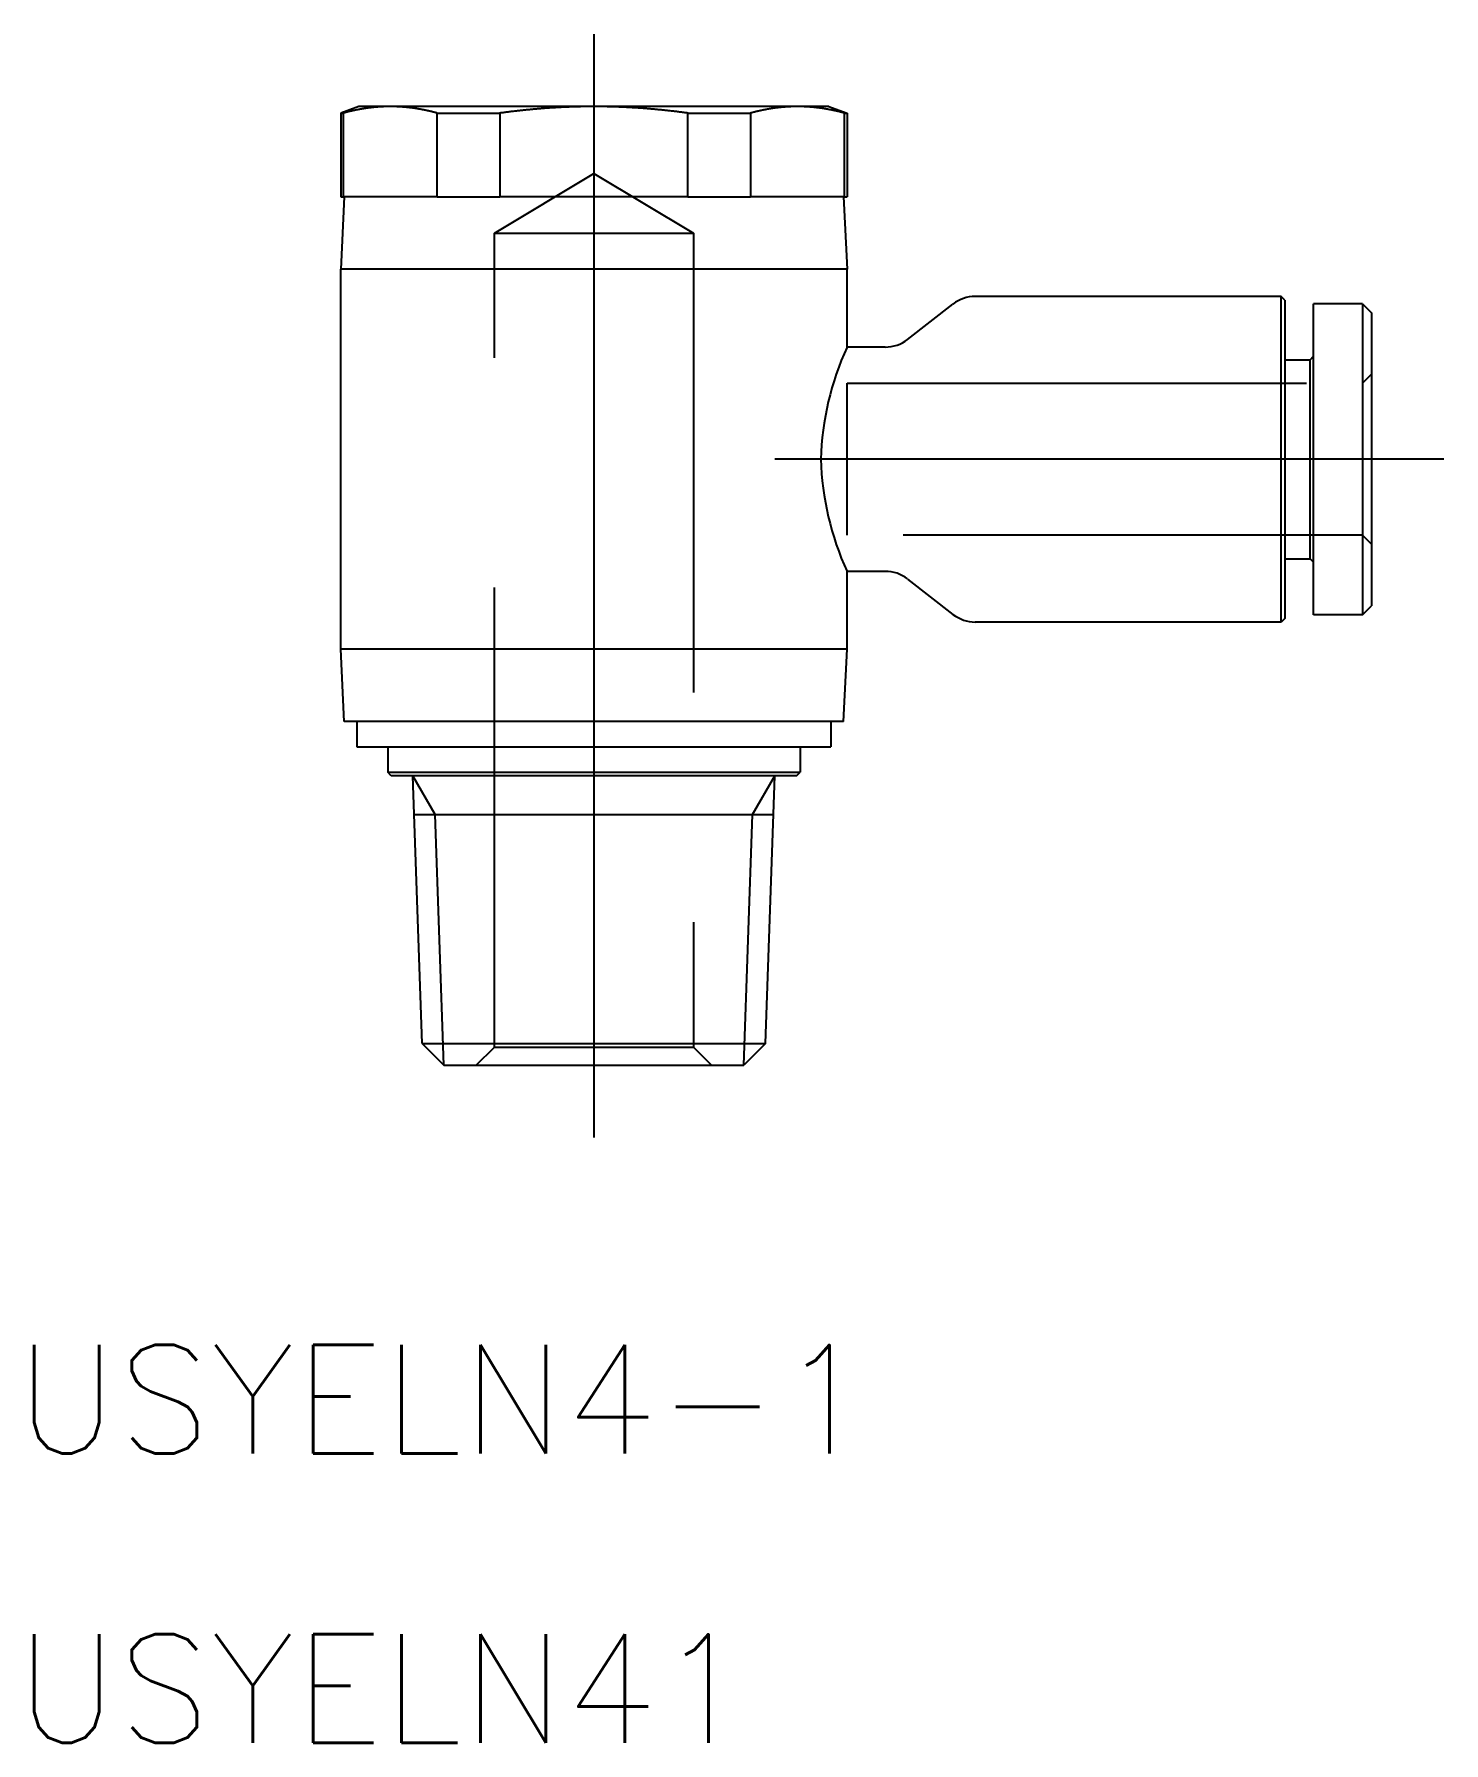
# Model space of a CAD drawing. Extents: x -37 to 29.9, y -35.5 to 11.8.
# Drawn here: x -36.97 to 2, y -35.48 to 11.75 of the extents above; entities that cross this region are included whole.
import ezdxf

# ---------------------------------------------------------------- set-up
doc = ezdxf.new("R2010")
doc.units = 0
doc.linetypes.add('CENTER', pattern=[50.8, 31.75, -6.35, 6.35, -6.35])
doc.linetypes.add('DASHED', pattern=[19.05, 12.7, -6.35])
doc.layers.get('0').update_dxf_attribs({"linetype": 'CONTINUOUS'})
doc.layers.add('CENTER', color=1, linetype='CENTER')
doc.styles.get("Standard").update_dxf_attribs({"font": 'txt.shx', "height": 3, "bigfont": 'bigfont.shx'})

msp = doc.modelspace()

# ---------------------------------------------------------------- linework, layer by layer
at = {"color": 7, "linetype": 'CONTINUOUS'}
for p, q in [((-28, 9.75), (-28.5, 9.568)), ((-28.5, 9.568), (-28.5, 7.25)), ((-28.5, 9.568), (-28.428, 9.568)), ((-28.428, 9.568), (-28.428, 7.25)), ((-27.129, 9.75), (-28, 9.75)), ((-21.5, 9.75), (-27.129, 9.75)), ((-25.83, 9.568), (-24.098, 9.568)), ((-25.83, 7.25), (-25.83, 9.568)), ((-24.098, 9.568), (-24.098, 7.25)), ((-15.871, 9.75), (-21.5, 9.75)), ((-18.902, 7.25), (-18.902, 9.568)), ((-18.902, 9.568), (-17.17, 9.568)), ((-17.17, 9.568), (-17.17, 7.25)), ((-15, 9.75), (-15.871, 9.75)), ((-15, 9.75), (-14.5, 9.568)), ((-14.572, 7.25), (-14.572, 9.568)), ((-14.572, 9.568), (-14.5, 9.568)), ((-14.5, 9.568), (-14.5, 7.25)), ((-28.4, 7.25), (-28.5, 5.25)), ((-28.5, 7.25), (-28.428, 7.25)), ((-28.287, 7.25), (-28.428, 7.25)), ((-25.972, 7.25), (-28.287, 7.25)), ((-25.83, 7.25), (-25.972, 7.25)), ((-25.83, 7.25), (-24.098, 7.25)), ((-23.815, 7.25), (-24.098, 7.25)), ((-19.185, 7.25), (-23.815, 7.25)), ((-18.902, 7.25), (-19.185, 7.25)), ((-18.902, 7.25), (-17.17, 7.25)), ((-17.028, 7.25), (-17.17, 7.25)), ((-14.713, 7.25), (-17.028, 7.25)), ((-14.572, 7.25), (-14.713, 7.25)), ((-14.6, 7.25), (-14.5, 5.25)), ((-14.572, 7.25), (-14.5, 7.25)), ((-14.5, 5.25), (-28.5, 5.25)), ((-28.5, -5.25), (-28.5, 5.25)), ((-14.5, 3.1), (-14.5, 5.25)), ((-12.829, 3.311), (-11.571, 4.289)), ((-2.5, 4.5), (-10.957, 4.5)), ((-2.5, -4.5), (-2.5, 4.5)), ((-2.4, 4.4), (-2.5, 4.5)), ((-2.4, 4.4), (-2.4, -4.4)), ((-1.6, -4.3), (-1.6, 4.3)), ((-0.25, 4.3), (-1.6, 4.3)), ((-0.25, 4.3), (-0.25, -4.3)), ((-0.25, 4.3), (0, 4.05)), ((0, 4.05), (0, -4.05)), ((-13.443, 3.1), (-14.5, 3.1)), ((-1.7, 2.75), (-1.6, 2.85)), ((-2.4, 2.75), (-1.7, 2.75)), ((-1.7, -2.75), (-1.7, 2.75)), ((-2.4, -2.75), (-1.7, -2.75)), ((-1.7, -2.75), (-1.6, -2.85)), ((-14.5, -5.25), (-14.5, -3.1)), ((-13.443, -3.1), (-14.5, -3.1)), ((-12.829, -3.311), (-11.571, -4.289)), ((-0.25, -4.3), (0, -4.05)), ((-2.5, -4.5), (-10.957, -4.5)), ((-2.4, -4.4), (-2.5, -4.5)), ((-0.25, -4.3), (-1.6, -4.3)), ((-28.4, -7.25), (-28.5, -5.25)), ((-14.5, -5.25), (-28.5, -5.25)), ((-14.6, -7.25), (-14.5, -5.25)), ((-14.6, -7.25), (-28.4, -7.25)), ((-28.05, -7.25), (-28.05, -7.95)), ((-14.95, -7.25), (-14.95, -7.95)), ((-28.05, -7.95), (-14.95, -7.95)), ((-27.2, -7.95), (-27.2, -8.65)), ((-15.8, -7.95), (-15.8, -8.65)), ((-27.2, -8.65), (-15.8, -8.65)), ((-27.1, -8.75), (-27.2, -8.65)), ((-15.9, -8.75), (-27.1, -8.75)), ((-26.246, -16.148), (-26.505, -8.75)), ((-16.754, -16.148), (-16.495, -8.75)), ((-15.9, -8.75), (-15.8, -8.65)), ((-26.467, -9.821), (-16.533, -9.821)), ((-26.246, -16.148), (-16.754, -16.148)), ((-26.246, -16.148), (-25.644, -16.75)), ((-16.754, -16.148), (-17.356, -16.75)), ((-25.644, -16.75), (-17.356, -16.75))]:
    msp.add_line(p, q, dxfattribs=at)
at = {"color": 3, "linetype": 'DASHED'}
for p, q in [((-24.25, 6.25), (-21.5, 7.902)), ((-21.5, 7.902), (-18.75, 6.25)), ((-24.25, -16.25), (-24.25, 6.25)), ((-24.25, 6.25), (-18.75, 6.25)), ((-18.75, 6.25), (-18.75, -16.25)), ((-14.5, 2.1), (-0.25, 2.1)), ((-14.5, -2.1), (-14.5, 2.1)), ((-0.25, 2.1), (0, 2.35)), ((-0.25, -2.1), (-14.5, -2.1)), ((0, -2.35), (-0.25, -2.1)), ((-24.75, -16.75), (-24.25, -16.25)), ((-24.25, -16.25), (-18.75, -16.25)), ((-18.75, -16.25), (-18.25, -16.75))]:
    msp.add_line(p, q, dxfattribs=at)
at = {"color": 3, "linetype": 'CONTINUOUS'}
for p, q in [((-25.886, -9.821), (-26.505, -8.75)), ((-17.114, -9.821), (-16.495, -8.75)), ((-25.644, -16.75), (-25.886, -9.821)), ((-17.356, -16.75), (-17.114, -9.821))]:
    msp.add_line(p, q, dxfattribs=at)
at = {"color": 7}
for points in [[(-27.129, 9.75, 0), (-27.143, 9.75, 0), (-27.156, 9.75, 0), (-27.169, 9.75, 0), (-27.183, 9.75, 0), (-27.196, 9.749, 0), (-27.21, 9.749, 0), (-27.223, 9.749, 0), (-27.236, 9.749, 0), (-27.25, 9.748, 0), (-27.263, 9.748, 0), (-27.276, 9.748, 0), (-27.29, 9.747, 0), (-27.303, 9.747, 0), (-27.317, 9.746, 0), (-27.33, 9.745, 0), (-27.343, 9.745, 0), (-27.357, 9.744, 0), (-27.37, 9.744, 0), (-27.384, 9.743, 0), (-27.397, 9.742, 0), (-27.41, 9.741, 0), (-27.424, 9.74, 0), (-27.437, 9.739, 0), (-27.45, 9.738, 0), (-27.464, 9.738, 0), (-27.477, 9.736, 0), (-27.491, 9.735, 0), (-27.504, 9.734, 0), (-27.517, 9.733, 0), (-27.531, 9.732, 0), (-27.544, 9.731, 0), (-27.558, 9.73, 0), (-27.571, 9.728, 0), (-27.584, 9.727, 0), (-27.598, 9.726, 0), (-27.611, 9.724, 0), (-27.625, 9.723, 0), (-27.638, 9.721, 0), (-27.652, 9.72, 0), (-27.665, 9.718, 0), (-27.679, 9.716, 0), (-27.692, 9.715, 0), (-27.706, 9.713, 0), (-27.719, 9.711, 0), (-27.733, 9.71, 0), (-27.746, 9.708, 0), (-27.76, 9.706, 0), (-27.773, 9.704, 0), (-27.787, 9.702, 0), (-27.8, 9.7, 0), (-27.814, 9.698, 0), (-27.828, 9.696, 0), (-27.841, 9.694, 0), (-27.855, 9.692, 0), (-27.869, 9.69, 0), (-27.882, 9.687, 0), (-27.896, 9.685, 0), (-27.909, 9.683, 0), (-27.923, 9.68, 0), (-27.937, 9.678, 0), (-27.951, 9.676, 0), (-27.964, 9.673, 0), (-27.978, 9.671, 0), (-27.992, 9.668, 0), (-28.006, 9.666, 0), (-28.019, 9.663, 0), (-28.033, 9.66, 0), (-28.047, 9.657, 0), (-28.061, 9.655, 0), (-28.075, 9.652, 0), (-28.088, 9.649, 0), (-28.102, 9.646, 0), (-28.116, 9.643, 0), (-28.13, 9.64, 0), (-28.144, 9.637, 0), (-28.158, 9.634, 0), (-28.172, 9.631, 0), (-28.186, 9.628, 0), (-28.2, 9.625, 0), (-28.214, 9.622, 0), (-28.229, 9.618, 0), (-28.243, 9.615, 0), (-28.257, 9.612, 0), (-28.271, 9.608, 0), (-28.285, 9.605, 0), (-28.299, 9.601, 0), (-28.314, 9.598, 0), (-28.328, 9.594, 0), (-28.342, 9.591, 0), (-28.356, 9.587, 0), (-28.371, 9.583, 0), (-28.385, 9.58, 0), (-28.399, 9.576, 0), (-28.414, 9.572, 0), (-28.428, 9.568, 0)], [(-25.83, 9.568, 0), (-25.845, 9.572, 0), (-25.859, 9.576, 0), (-25.873, 9.58, 0), (-25.888, 9.583, 0), (-25.902, 9.587, 0), (-25.916, 9.591, 0), (-25.931, 9.594, 0), (-25.945, 9.598, 0), (-25.959, 9.601, 0), (-25.973, 9.605, 0), (-25.988, 9.608, 0), (-26.002, 9.612, 0), (-26.016, 9.615, 0), (-26.03, 9.618, 0), (-26.044, 9.622, 0), (-26.058, 9.625, 0), (-26.072, 9.628, 0), (-26.086, 9.631, 0), (-26.1, 9.634, 0), (-26.114, 9.637, 0), (-26.128, 9.64, 0), (-26.142, 9.643, 0), (-26.156, 9.646, 0), (-26.17, 9.649, 0), (-26.184, 9.652, 0), (-26.198, 9.655, 0), (-26.211, 9.657, 0), (-26.225, 9.66, 0), (-26.239, 9.663, 0), (-26.253, 9.666, 0), (-26.267, 9.668, 0), (-26.28, 9.671, 0), (-26.294, 9.673, 0), (-26.308, 9.676, 0), (-26.322, 9.678, 0), (-26.335, 9.68, 0), (-26.349, 9.683, 0), (-26.363, 9.685, 0), (-26.376, 9.687, 0), (-26.39, 9.69, 0), (-26.404, 9.692, 0), (-26.417, 9.694, 0), (-26.431, 9.696, 0), (-26.444, 9.698, 0), (-26.458, 9.7, 0), (-26.471, 9.702, 0), (-26.485, 9.704, 0), (-26.499, 9.706, 0), (-26.512, 9.708, 0), (-26.526, 9.71, 0), (-26.539, 9.711, 0), (-26.553, 9.713, 0), (-26.566, 9.715, 0), (-26.58, 9.716, 0), (-26.593, 9.718, 0), (-26.607, 9.72, 0), (-26.62, 9.721, 0), (-26.634, 9.723, 0), (-26.647, 9.724, 0), (-26.66, 9.726, 0), (-26.674, 9.727, 0), (-26.687, 9.728, 0), (-26.701, 9.73, 0), (-26.714, 9.731, 0), (-26.727, 9.732, 0), (-26.741, 9.733, 0), (-26.754, 9.734, 0), (-26.768, 9.735, 0), (-26.781, 9.736, 0), (-26.794, 9.738, 0), (-26.808, 9.738, 0), (-26.821, 9.739, 0), (-26.835, 9.74, 0), (-26.848, 9.741, 0), (-26.861, 9.742, 0), (-26.875, 9.743, 0), (-26.888, 9.744, 0), (-26.901, 9.744, 0), (-26.915, 9.745, 0), (-26.928, 9.745, 0), (-26.942, 9.746, 0), (-26.955, 9.747, 0), (-26.968, 9.747, 0), (-26.982, 9.748, 0), (-26.995, 9.748, 0), (-27.009, 9.748, 0), (-27.022, 9.749, 0), (-27.035, 9.749, 0), (-27.049, 9.749, 0), (-27.062, 9.749, 0), (-27.076, 9.75, 0), (-27.089, 9.75, 0), (-27.102, 9.75, 0), (-27.116, 9.75, 0), (-27.129, 9.75, 0)], [(-21.5, 9.75, 0), (-21.527, 9.75, 0), (-21.554, 9.75, 0), (-21.581, 9.75, 0), (-21.607, 9.75, 0), (-21.634, 9.749, 0), (-21.661, 9.749, 0), (-21.688, 9.749, 0), (-21.714, 9.749, 0), (-21.741, 9.748, 0), (-21.768, 9.748, 0), (-21.795, 9.748, 0), (-21.822, 9.747, 0), (-21.848, 9.747, 0), (-21.875, 9.746, 0), (-21.902, 9.745, 0), (-21.928, 9.745, 0), (-21.955, 9.744, 0), (-21.982, 9.744, 0), (-22.009, 9.743, 0), (-22.035, 9.742, 0), (-22.062, 9.741, 0), (-22.089, 9.74, 0), (-22.116, 9.739, 0), (-22.143, 9.738, 0), (-22.169, 9.738, 0), (-22.196, 9.736, 0), (-22.223, 9.735, 0), (-22.25, 9.734, 0), (-22.276, 9.733, 0), (-22.303, 9.732, 0), (-22.33, 9.731, 0), (-22.357, 9.73, 0), (-22.384, 9.728, 0), (-22.411, 9.727, 0), (-22.438, 9.726, 0), (-22.465, 9.724, 0), (-22.491, 9.723, 0), (-22.518, 9.721, 0), (-22.545, 9.72, 0), (-22.572, 9.718, 0), (-22.599, 9.716, 0), (-22.626, 9.715, 0), (-22.653, 9.713, 0), (-22.68, 9.711, 0), (-22.707, 9.71, 0), (-22.734, 9.708, 0), (-22.761, 9.706, 0), (-22.788, 9.704, 0), (-22.815, 9.702, 0), (-22.843, 9.7, 0), (-22.87, 9.698, 0), (-22.897, 9.696, 0), (-22.924, 9.694, 0), (-22.951, 9.692, 0), (-22.979, 9.69, 0), (-23.006, 9.687, 0), (-23.033, 9.685, 0), (-23.061, 9.683, 0), (-23.088, 9.68, 0), (-23.115, 9.678, 0), (-23.143, 9.676, 0), (-23.17, 9.673, 0), (-23.198, 9.671, 0), (-23.225, 9.668, 0), (-23.253, 9.666, 0), (-23.28, 9.663, 0), (-23.308, 9.66, 0), (-23.336, 9.657, 0), (-23.363, 9.655, 0), (-23.391, 9.652, 0), (-23.419, 9.649, 0), (-23.447, 9.646, 0), (-23.474, 9.643, 0), (-23.502, 9.64, 0), (-23.53, 9.637, 0), (-23.558, 9.634, 0), (-23.586, 9.631, 0), (-23.614, 9.628, 0), (-23.642, 9.625, 0), (-23.67, 9.622, 0), (-23.699, 9.618, 0), (-23.727, 9.615, 0), (-23.755, 9.612, 0), (-23.783, 9.608, 0), (-23.812, 9.605, 0), (-23.84, 9.601, 0), (-23.869, 9.598, 0), (-23.897, 9.594, 0), (-23.926, 9.591, 0), (-23.954, 9.587, 0), (-23.983, 9.583, 0), (-24.012, 9.58, 0), (-24.04, 9.576, 0), (-24.069, 9.572, 0), (-24.098, 9.568, 0)], [(-18.902, 9.568, 0), (-18.931, 9.572, 0), (-18.96, 9.576, 0), (-18.988, 9.58, 0), (-19.017, 9.583, 0), (-19.046, 9.587, 0), (-19.074, 9.591, 0), (-19.103, 9.594, 0), (-19.131, 9.598, 0), (-19.16, 9.601, 0), (-19.188, 9.605, 0), (-19.217, 9.608, 0), (-19.245, 9.612, 0), (-19.273, 9.615, 0), (-19.301, 9.618, 0), (-19.33, 9.622, 0), (-19.358, 9.625, 0), (-19.386, 9.628, 0), (-19.414, 9.631, 0), (-19.442, 9.634, 0), (-19.47, 9.637, 0), (-19.498, 9.64, 0), (-19.526, 9.643, 0), (-19.553, 9.646, 0), (-19.581, 9.649, 0), (-19.609, 9.652, 0), (-19.637, 9.655, 0), (-19.664, 9.657, 0), (-19.692, 9.66, 0), (-19.72, 9.663, 0), (-19.747, 9.666, 0), (-19.775, 9.668, 0), (-19.802, 9.671, 0), (-19.83, 9.673, 0), (-19.857, 9.676, 0), (-19.885, 9.678, 0), (-19.912, 9.68, 0), (-19.939, 9.683, 0), (-19.967, 9.685, 0), (-19.994, 9.687, 0), (-20.021, 9.69, 0), (-20.049, 9.692, 0), (-20.076, 9.694, 0), (-20.103, 9.696, 0), (-20.13, 9.698, 0), (-20.157, 9.7, 0), (-20.185, 9.702, 0), (-20.212, 9.704, 0), (-20.239, 9.706, 0), (-20.266, 9.708, 0), (-20.293, 9.71, 0), (-20.32, 9.711, 0), (-20.347, 9.713, 0), (-20.374, 9.715, 0), (-20.401, 9.716, 0), (-20.428, 9.718, 0), (-20.455, 9.72, 0), (-20.482, 9.721, 0), (-20.509, 9.723, 0), (-20.535, 9.724, 0), (-20.562, 9.726, 0), (-20.589, 9.727, 0), (-20.616, 9.728, 0), (-20.643, 9.73, 0), (-20.67, 9.731, 0), (-20.697, 9.732, 0), (-20.724, 9.733, 0), (-20.75, 9.734, 0), (-20.777, 9.735, 0), (-20.804, 9.736, 0), (-20.831, 9.738, 0), (-20.857, 9.738, 0), (-20.884, 9.739, 0), (-20.911, 9.74, 0), (-20.938, 9.741, 0), (-20.965, 9.742, 0), (-20.991, 9.743, 0), (-21.018, 9.744, 0), (-21.045, 9.744, 0), (-21.072, 9.745, 0), (-21.098, 9.745, 0), (-21.125, 9.746, 0), (-21.152, 9.747, 0), (-21.178, 9.747, 0), (-21.205, 9.748, 0), (-21.232, 9.748, 0), (-21.259, 9.748, 0), (-21.286, 9.749, 0), (-21.312, 9.749, 0), (-21.339, 9.749, 0), (-21.366, 9.749, 0), (-21.393, 9.75, 0), (-21.419, 9.75, 0), (-21.446, 9.75, 0), (-21.473, 9.75, 0), (-21.5, 9.75, 0)], [(-15.871, 9.75, 0), (-15.884, 9.75, 0), (-15.898, 9.75, 0), (-15.911, 9.75, 0), (-15.925, 9.75, 0), (-15.938, 9.749, 0), (-15.951, 9.749, 0), (-15.965, 9.749, 0), (-15.978, 9.749, 0), (-15.991, 9.748, 0), (-16.005, 9.748, 0), (-16.018, 9.748, 0), (-16.032, 9.747, 0), (-16.045, 9.747, 0), (-16.058, 9.746, 0), (-16.072, 9.745, 0), (-16.085, 9.745, 0), (-16.099, 9.744, 0), (-16.112, 9.744, 0), (-16.125, 9.743, 0), (-16.139, 9.742, 0), (-16.152, 9.741, 0), (-16.165, 9.74, 0), (-16.179, 9.739, 0), (-16.192, 9.738, 0), (-16.206, 9.738, 0), (-16.219, 9.736, 0), (-16.232, 9.735, 0), (-16.246, 9.734, 0), (-16.259, 9.733, 0), (-16.273, 9.732, 0), (-16.286, 9.731, 0), (-16.299, 9.73, 0), (-16.313, 9.728, 0), (-16.326, 9.727, 0), (-16.34, 9.726, 0), (-16.353, 9.724, 0), (-16.366, 9.723, 0), (-16.38, 9.721, 0), (-16.393, 9.72, 0), (-16.407, 9.718, 0), (-16.42, 9.716, 0), (-16.434, 9.715, 0), (-16.447, 9.713, 0), (-16.461, 9.711, 0), (-16.474, 9.71, 0), (-16.488, 9.708, 0), (-16.501, 9.706, 0), (-16.515, 9.704, 0), (-16.529, 9.702, 0), (-16.542, 9.7, 0), (-16.556, 9.698, 0), (-16.569, 9.696, 0), (-16.583, 9.694, 0), (-16.596, 9.692, 0), (-16.61, 9.69, 0), (-16.624, 9.687, 0), (-16.637, 9.685, 0), (-16.651, 9.683, 0), (-16.665, 9.68, 0), (-16.678, 9.678, 0), (-16.692, 9.676, 0), (-16.706, 9.673, 0), (-16.72, 9.671, 0), (-16.733, 9.668, 0), (-16.747, 9.666, 0), (-16.761, 9.663, 0), (-16.775, 9.66, 0), (-16.789, 9.657, 0), (-16.802, 9.655, 0), (-16.816, 9.652, 0), (-16.83, 9.649, 0), (-16.844, 9.646, 0), (-16.858, 9.643, 0), (-16.872, 9.64, 0), (-16.886, 9.637, 0), (-16.9, 9.634, 0), (-16.914, 9.631, 0), (-16.928, 9.628, 0), (-16.942, 9.625, 0), (-16.956, 9.622, 0), (-16.97, 9.618, 0), (-16.984, 9.615, 0), (-16.998, 9.612, 0), (-17.012, 9.608, 0), (-17.027, 9.605, 0), (-17.041, 9.601, 0), (-17.055, 9.598, 0), (-17.069, 9.594, 0), (-17.084, 9.591, 0), (-17.098, 9.587, 0), (-17.112, 9.583, 0), (-17.127, 9.58, 0), (-17.141, 9.576, 0), (-17.155, 9.572, 0), (-17.17, 9.568, 0)], [(-14.572, 9.568, 0), (-14.586, 9.572, 0), (-14.601, 9.576, 0), (-14.615, 9.58, 0), (-14.629, 9.583, 0), (-14.644, 9.587, 0), (-14.658, 9.591, 0), (-14.672, 9.594, 0), (-14.687, 9.598, 0), (-14.701, 9.601, 0), (-14.715, 9.605, 0), (-14.729, 9.608, 0), (-14.743, 9.612, 0), (-14.757, 9.615, 0), (-14.771, 9.618, 0), (-14.786, 9.622, 0), (-14.8, 9.625, 0), (-14.814, 9.628, 0), (-14.828, 9.631, 0), (-14.842, 9.634, 0), (-14.856, 9.637, 0), (-14.87, 9.64, 0), (-14.884, 9.643, 0), (-14.898, 9.646, 0), (-14.912, 9.649, 0), (-14.925, 9.652, 0), (-14.939, 9.655, 0), (-14.953, 9.657, 0), (-14.967, 9.66, 0), (-14.981, 9.663, 0), (-14.995, 9.666, 0), (-15.008, 9.668, 0), (-15.022, 9.671, 0), (-15.036, 9.673, 0), (-15.05, 9.676, 0), (-15.063, 9.678, 0), (-15.077, 9.68, 0), (-15.091, 9.683, 0), (-15.104, 9.685, 0), (-15.118, 9.687, 0), (-15.132, 9.69, 0), (-15.145, 9.692, 0), (-15.159, 9.694, 0), (-15.172, 9.696, 0), (-15.186, 9.698, 0), (-15.2, 9.7, 0), (-15.213, 9.702, 0), (-15.227, 9.704, 0), (-15.24, 9.706, 0), (-15.254, 9.708, 0), (-15.267, 9.71, 0), (-15.281, 9.711, 0), (-15.294, 9.713, 0), (-15.308, 9.715, 0), (-15.321, 9.716, 0), (-15.335, 9.718, 0), (-15.348, 9.72, 0), (-15.362, 9.721, 0), (-15.375, 9.723, 0), (-15.389, 9.724, 0), (-15.402, 9.726, 0), (-15.415, 9.727, 0), (-15.429, 9.728, 0), (-15.442, 9.73, 0), (-15.456, 9.731, 0), (-15.469, 9.732, 0), (-15.483, 9.733, 0), (-15.496, 9.734, 0), (-15.509, 9.735, 0), (-15.523, 9.736, 0), (-15.536, 9.738, 0), (-15.55, 9.738, 0), (-15.563, 9.739, 0), (-15.576, 9.74, 0), (-15.59, 9.741, 0), (-15.603, 9.742, 0), (-15.617, 9.743, 0), (-15.63, 9.744, 0), (-15.643, 9.744, 0), (-15.657, 9.745, 0), (-15.67, 9.745, 0), (-15.683, 9.746, 0), (-15.697, 9.747, 0), (-15.71, 9.747, 0), (-15.723, 9.748, 0), (-15.737, 9.748, 0), (-15.75, 9.748, 0), (-15.764, 9.749, 0), (-15.777, 9.749, 0), (-15.79, 9.749, 0), (-15.804, 9.749, 0), (-15.817, 9.75, 0), (-15.831, 9.75, 0), (-15.844, 9.75, 0), (-15.857, 9.75, 0), (-15.871, 9.75, 0)]]:
    msp.add_polyline3d(points, dxfattribs=at)
at = {"color": 7, "linetype": 'CONTINUOUS'}
for centre, radius, start, end in [((-10.957, 3.5), 1, 90, 127.875), ((-13.443, 4.1), 1, 270, 307.875), ((-7.29, -0.218), 7.937, 155.288, 178.4257), ((-7.29, 0.218), 7.937, 181.5743, 204.712), ((-13.443, -4.1), 1, 52.125, 90), ((-10.957, -3.5), 1, 232.125, 270)]:
    msp.add_arc(centre, radius, start, end, dxfattribs=at)
at = {"layer": 'CENTER', "color": 1, "linetype": 'CENTER'}
for p, q in [((-21.5, 11.75), (-21.5, -18.75)), ((2, 0), (-16.5, 0))]:
    msp.add_line(p, q, dxfattribs=at)

# ---------------------------------------------------------------- texts
at = {"color": 7, "linetype": 'CONTINUOUS'}
for s, p in [('USYELN4-1', (-37.489, -27.483)), ('USYELN41', (-37.489, -35.483))]:
    msp.add_text(s, height=3, dxfattribs=at).set_placement(p)

doc.saveas('drawing.dxf')
